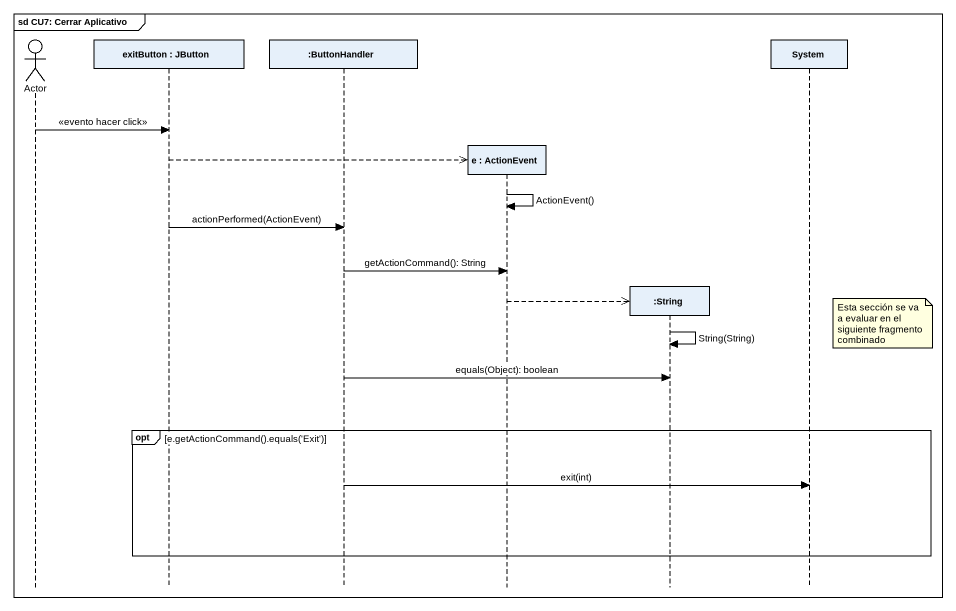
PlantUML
@startuml
mainframe sd CU7: Cerrar Aplicativo
hide footbox
actor "Actor" as Actor_
participant "exitButton : JButton" as exitButton
participant ":ButtonHandler" as ButtonHandler
participant "e : ActionEvent" as e
participant ":String" as String
participant System

Actor_ -> exitButton : <<evento hacer click>>
exitButton -->> e **
e -> e : ActionEvent()
exitButton -> ButtonHandler : actionPerformed(ActionEvent)
ButtonHandler -> e : getActionCommand(): String
e -->> String **
note right of System : Esta sección se va a evaluar en el siguiente fragmento combinado
String -> String : String(String)
ButtonHandler -> String : equals(Object): boolean
opt e.getActionCommand().equals('Exit')
  ButtonHandler -> System : exit(int)
end
@enduml
